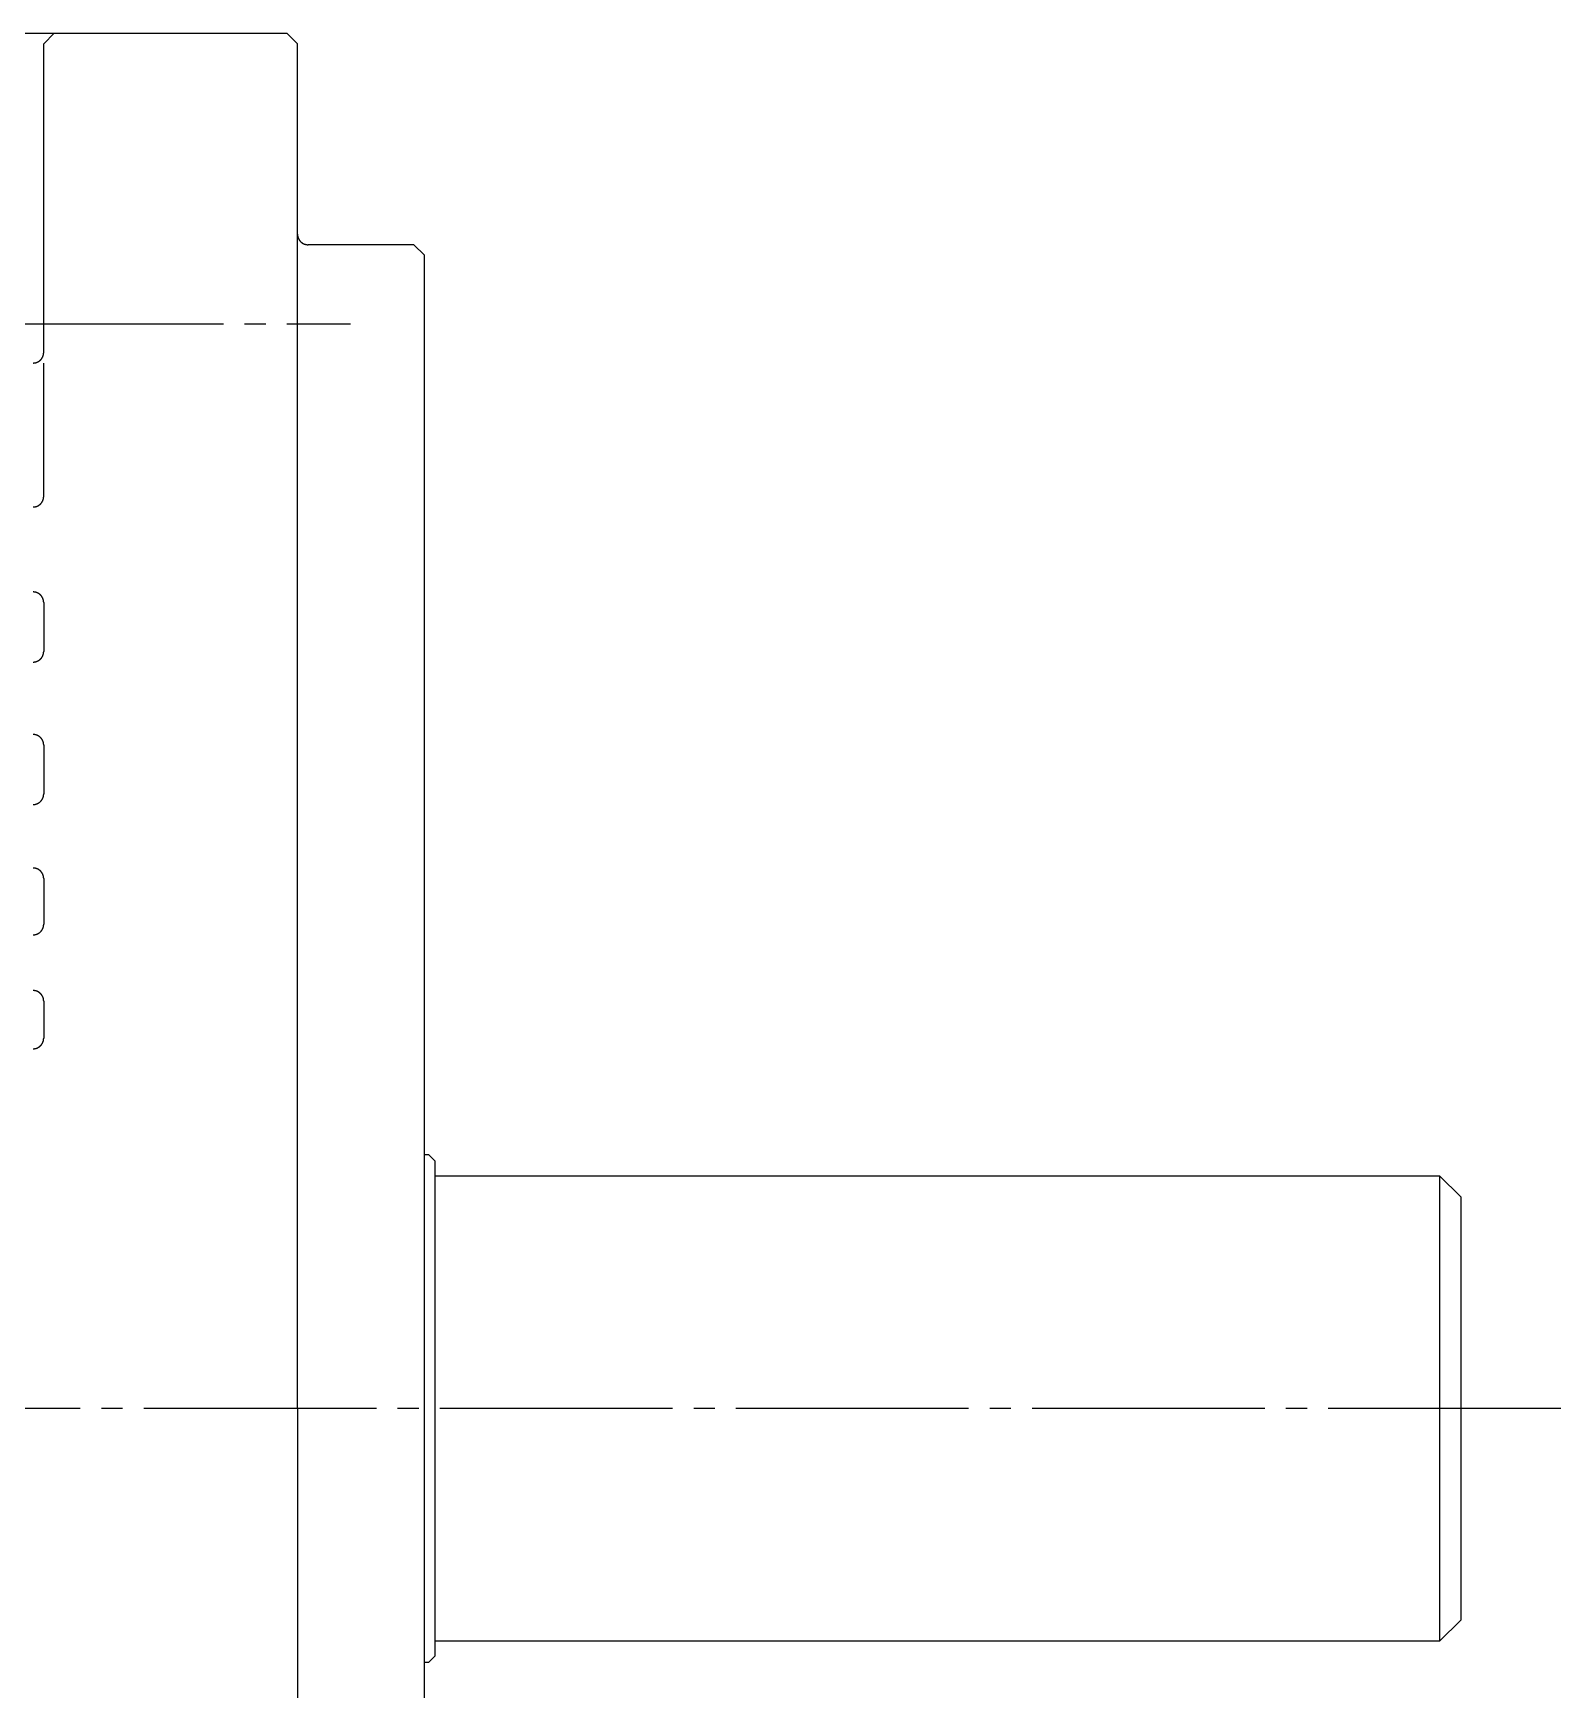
# Model space of a CAD drawing. Extents: x 0 to 671, y 0 to 384.
# Drawn here: x 347.9 to 420.1, y 249.7 to 328 of the extents above; entities that cross this region are included whole.
import ezdxf

# ---------------------------------------------------------------- set-up
doc = ezdxf.new("R2010")
doc.units = 0
doc.linetypes.add('DASH_CENTER', pattern=[14, 11, -1, 1, -1])
doc.layers.get('0').update_dxf_attribs({"linetype": 'CONTINUOUS'})

msp = doc.modelspace()

# ---------------------------------------------------------------- linework, layer by layer
at = {"color": 7, "linetype": 'CONTINUOUS'}
for p, q in [((289.39, 328.016), (348.89, 328.016)), ((348.39, 327.516), (348.89, 328.016)), ((348.39, 312.925), (348.39, 327.516)), ((348.89, 328.016), (359.89, 328.016)), ((360.39, 327.516), (359.89, 328.016)), ((360.39, 294.356), (360.39, 327.516)), ((365.89, 318.016), (360.89, 318.016)), ((366.39, 317.516), (365.89, 318.016)), ((360.39, 263.016), (360.39, 317.82)), ((366.39, 263.016), (366.39, 317.516)), ((348.39, 306.122), (348.39, 312.425)), ((348.39, 301.104), (348.39, 298.792)), ((348.39, 294.367), (348.39, 292.059)), ((348.39, 288.056), (348.39, 285.9)), ((348.39, 282.266), (348.39, 280.516)), ((366.39, 263.016), (366.39, 275.516)), ((366.39, 275.016), (366.59, 275.016)), ((366.59, 275.016), (366.89, 274.716)), ((366.89, 274.716), (366.89, 251.316)), ((366.89, 274.016), (414.39, 274.016)), ((414.39, 274.016), (414.39, 252.016)), ((415.39, 273.016), (414.39, 274.016)), ((415.39, 273.016), (415.39, 253.016)), ((360.39, 263.016), (360.39, 198.516)), ((366.39, 208.516), (366.39, 263.016)), ((415.39, 253.016), (414.39, 252.016)), ((414.39, 252.016), (366.89, 252.016)), ((366.59, 251.016), (366.39, 251.016)), ((366.59, 251.016), (366.89, 251.316))]:
    msp.add_line(p, q, dxfattribs=at)
at = {"color": 1, "linetype": 'DASH_CENTER'}
for p, q in [((345.889, 314.281), (362.89, 314.281)), ((420.121, 263.016), (205.69, 263.015))]:
    msp.add_line(p, q, dxfattribs=at)
at = {"color": 7, "linetype": 'CONTINUOUS'}
for points in [[(360.39, 318.516, 0), (360.39, 318.509, 0), (360.39, 318.503, 0), (360.39, 318.497, 0), (360.39, 318.491, 0), (360.391, 318.485, 0), (360.391, 318.479, 0), (360.391, 318.473, 0), (360.392, 318.467, 0), (360.393, 318.46, 0), (360.393, 318.454, 0), (360.394, 318.448, 0), (360.395, 318.442, 0), (360.396, 318.436, 0), (360.397, 318.43, 0), (360.398, 318.424, 0), (360.399, 318.418, 0), (360.4, 318.412, 0), (360.402, 318.406, 0), (360.403, 318.4, 0), (360.405, 318.394, 0), (360.406, 318.388, 0), (360.408, 318.382, 0), (360.409, 318.376, 0), (360.411, 318.37, 0), (360.413, 318.365, 0), (360.415, 318.359, 0), (360.417, 318.353, 0), (360.419, 318.347, 0), (360.421, 318.341, 0), (360.423, 318.336, 0), (360.425, 318.33, 0), (360.428, 318.324, 0), (360.43, 318.319, 0), (360.433, 318.313, 0), (360.435, 318.307, 0), (360.438, 318.302, 0), (360.44, 318.296, 0), (360.443, 318.291, 0), (360.446, 318.285, 0), (360.449, 318.28, 0), (360.452, 318.275, 0), (360.455, 318.269, 0), (360.458, 318.264, 0), (360.461, 318.259, 0), (360.464, 318.253, 0), (360.467, 318.248, 0), (360.471, 318.243, 0), (360.474, 318.238, 0), (360.477, 318.233, 0), (360.481, 318.228, 0), (360.484, 318.223, 0), (360.488, 318.218, 0), (360.492, 318.213, 0), (360.495, 318.208, 0), (360.499, 318.203, 0), (360.503, 318.198, 0), (360.507, 318.194, 0), (360.511, 318.189, 0), (360.515, 318.184, 0), (360.519, 318.18, 0), (360.523, 318.175, 0), (360.528, 318.171, 0), (360.532, 318.166, 0), (360.536, 318.162, 0), (360.54, 318.158, 0), (360.545, 318.153, 0), (360.549, 318.149, 0), (360.554, 318.145, 0), (360.558, 318.141, 0), (360.563, 318.137, 0), (360.568, 318.133, 0), (360.572, 318.129, 0), (360.577, 318.125, 0), (360.582, 318.121, 0), (360.587, 318.118, 0), (360.592, 318.114, 0), (360.597, 318.11, 0), (360.602, 318.107, 0), (360.607, 318.103, 0), (360.612, 318.1, 0), (360.617, 318.096, 0), (360.622, 318.093, 0), (360.627, 318.09, 0), (360.633, 318.087, 0), (360.638, 318.084, 0), (360.643, 318.081, 0), (360.649, 318.078, 0), (360.654, 318.075, 0), (360.659, 318.072, 0), (360.665, 318.069, 0), (360.67, 318.066, 0), (360.676, 318.064, 0), (360.681, 318.061, 0), (360.687, 318.059, 0), (360.693, 318.056, 0), (360.698, 318.054, 0), (360.704, 318.051, 0), (360.71, 318.049, 0), (360.715, 318.047, 0), (360.721, 318.045, 0), (360.727, 318.043, 0), (360.733, 318.041, 0), (360.739, 318.039, 0), (360.744, 318.037, 0), (360.75, 318.035, 0), (360.756, 318.034, 0), (360.762, 318.032, 0), (360.768, 318.031, 0), (360.774, 318.029, 0), (360.78, 318.028, 0), (360.786, 318.026, 0), (360.792, 318.025, 0), (360.798, 318.024, 0), (360.804, 318.023, 0), (360.81, 318.022, 0), (360.816, 318.021, 0), (360.822, 318.02, 0), (360.828, 318.019, 0), (360.835, 318.019, 0), (360.841, 318.018, 0), (360.847, 318.017, 0), (360.853, 318.017, 0), (360.859, 318.017, 0), (360.865, 318.016, 0), (360.871, 318.016, 0), (360.877, 318.016, 0), (360.883, 318.016, 0), (360.89, 318.016, 0)], [(347.89, 312.425, 0), (347.896, 312.425, 0), (347.902, 312.425, 0), (347.908, 312.425, 0), (347.914, 312.425, 0), (347.92, 312.426, 0), (347.926, 312.426, 0), (347.933, 312.426, 0), (347.939, 312.427, 0), (347.945, 312.428, 0), (347.951, 312.428, 0), (347.957, 312.429, 0), (347.963, 312.43, 0), (347.969, 312.431, 0), (347.975, 312.432, 0), (347.981, 312.433, 0), (347.987, 312.434, 0), (347.993, 312.435, 0), (347.999, 312.437, 0), (348.005, 312.438, 0), (348.011, 312.44, 0), (348.017, 312.441, 0), (348.023, 312.443, 0), (348.029, 312.444, 0), (348.035, 312.446, 0), (348.041, 312.448, 0), (348.046, 312.45, 0), (348.052, 312.452, 0), (348.058, 312.454, 0), (348.064, 312.456, 0), (348.07, 312.458, 0), (348.075, 312.46, 0), (348.081, 312.463, 0), (348.087, 312.465, 0), (348.092, 312.468, 0), (348.098, 312.47, 0), (348.103, 312.473, 0), (348.109, 312.475, 0), (348.114, 312.478, 0), (348.12, 312.481, 0), (348.125, 312.484, 0), (348.131, 312.487, 0), (348.136, 312.49, 0), (348.141, 312.493, 0), (348.147, 312.496, 0), (348.152, 312.499, 0), (348.157, 312.502, 0), (348.162, 312.506, 0), (348.167, 312.509, 0), (348.172, 312.512, 0), (348.178, 312.516, 0), (348.183, 312.519, 0), (348.187, 312.523, 0), (348.192, 312.527, 0), (348.197, 312.53, 0), (348.202, 312.534, 0), (348.207, 312.538, 0), (348.212, 312.542, 0), (348.216, 312.546, 0), (348.221, 312.55, 0), (348.225, 312.554, 0), (348.23, 312.558, 0), (348.234, 312.562, 0), (348.239, 312.567, 0), (348.243, 312.571, 0), (348.247, 312.575, 0), (348.252, 312.58, 0), (348.256, 312.584, 0), (348.26, 312.589, 0), (348.264, 312.593, 0), (348.268, 312.598, 0), (348.272, 312.603, 0), (348.276, 312.607, 0), (348.28, 312.612, 0), (348.284, 312.617, 0), (348.288, 312.622, 0), (348.291, 312.627, 0), (348.295, 312.632, 0), (348.298, 312.637, 0), (348.302, 312.642, 0), (348.305, 312.647, 0), (348.309, 312.652, 0), (348.312, 312.657, 0), (348.315, 312.662, 0), (348.318, 312.668, 0), (348.322, 312.673, 0), (348.325, 312.678, 0), (348.328, 312.684, 0), (348.331, 312.689, 0), (348.333, 312.694, 0), (348.336, 312.7, 0), (348.339, 312.705, 0), (348.342, 312.711, 0), (348.344, 312.716, 0), (348.347, 312.722, 0), (348.349, 312.728, 0), (348.352, 312.733, 0), (348.354, 312.739, 0), (348.356, 312.745, 0), (348.358, 312.75, 0), (348.36, 312.756, 0), (348.362, 312.762, 0), (348.364, 312.768, 0), (348.366, 312.774, 0), (348.368, 312.779, 0), (348.37, 312.785, 0), (348.372, 312.791, 0), (348.373, 312.797, 0), (348.375, 312.803, 0), (348.376, 312.809, 0), (348.377, 312.815, 0), (348.379, 312.821, 0), (348.38, 312.827, 0), (348.381, 312.833, 0), (348.382, 312.839, 0), (348.383, 312.845, 0), (348.384, 312.851, 0), (348.385, 312.857, 0), (348.386, 312.863, 0), (348.387, 312.87, 0), (348.387, 312.876, 0), (348.388, 312.882, 0), (348.388, 312.888, 0), (348.389, 312.894, 0), (348.389, 312.9, 0), (348.389, 312.906, 0), (348.389, 312.912, 0), (348.39, 312.918, 0), (348.39, 312.925, 0)], [(347.89, 305.622, 0), (347.896, 305.622, 0), (347.902, 305.622, 0), (347.908, 305.622, 0), (347.914, 305.623, 0), (347.92, 305.623, 0), (347.926, 305.623, 0), (347.933, 305.624, 0), (347.939, 305.624, 0), (347.945, 305.625, 0), (347.951, 305.626, 0), (347.957, 305.627, 0), (347.963, 305.627, 0), (347.969, 305.628, 0), (347.975, 305.629, 0), (347.981, 305.63, 0), (347.987, 305.632, 0), (347.993, 305.633, 0), (347.999, 305.634, 0), (348.005, 305.635, 0), (348.011, 305.637, 0), (348.017, 305.638, 0), (348.023, 305.64, 0), (348.029, 305.642, 0), (348.035, 305.643, 0), (348.041, 305.645, 0), (348.046, 305.647, 0), (348.052, 305.649, 0), (348.058, 305.651, 0), (348.064, 305.653, 0), (348.07, 305.655, 0), (348.075, 305.658, 0), (348.081, 305.66, 0), (348.087, 305.662, 0), (348.092, 305.665, 0), (348.098, 305.667, 0), (348.103, 305.67, 0), (348.109, 305.673, 0), (348.114, 305.675, 0), (348.12, 305.678, 0), (348.125, 305.681, 0), (348.131, 305.684, 0), (348.136, 305.687, 0), (348.141, 305.69, 0), (348.147, 305.693, 0), (348.152, 305.696, 0), (348.157, 305.7, 0), (348.162, 305.703, 0), (348.167, 305.706, 0), (348.172, 305.71, 0), (348.178, 305.713, 0), (348.183, 305.717, 0), (348.187, 305.72, 0), (348.192, 305.724, 0), (348.197, 305.728, 0), (348.202, 305.732, 0), (348.207, 305.735, 0), (348.212, 305.739, 0), (348.216, 305.743, 0), (348.221, 305.747, 0), (348.225, 305.751, 0), (348.23, 305.756, 0), (348.234, 305.76, 0), (348.239, 305.764, 0), (348.243, 305.768, 0), (348.247, 305.773, 0), (348.252, 305.777, 0), (348.256, 305.782, 0), (348.26, 305.786, 0), (348.264, 305.791, 0), (348.268, 305.795, 0), (348.272, 305.8, 0), (348.276, 305.805, 0), (348.28, 305.81, 0), (348.284, 305.814, 0), (348.288, 305.819, 0), (348.291, 305.824, 0), (348.295, 305.829, 0), (348.298, 305.834, 0), (348.302, 305.839, 0), (348.305, 305.844, 0), (348.309, 305.849, 0), (348.312, 305.854, 0), (348.315, 305.86, 0), (348.318, 305.865, 0), (348.322, 305.87, 0), (348.325, 305.876, 0), (348.328, 305.881, 0), (348.331, 305.886, 0), (348.333, 305.892, 0), (348.336, 305.897, 0), (348.339, 305.903, 0), (348.342, 305.908, 0), (348.344, 305.914, 0), (348.347, 305.919, 0), (348.349, 305.925, 0), (348.352, 305.931, 0), (348.354, 305.936, 0), (348.356, 305.942, 0), (348.358, 305.948, 0), (348.36, 305.954, 0), (348.362, 305.959, 0), (348.364, 305.965, 0), (348.366, 305.971, 0), (348.368, 305.977, 0), (348.37, 305.983, 0), (348.372, 305.989, 0), (348.373, 305.995, 0), (348.375, 306, 0), (348.376, 306.006, 0), (348.377, 306.012, 0), (348.379, 306.018, 0), (348.38, 306.024, 0), (348.381, 306.03, 0), (348.382, 306.036, 0), (348.383, 306.043, 0), (348.384, 306.049, 0), (348.385, 306.055, 0), (348.386, 306.061, 0), (348.387, 306.067, 0), (348.387, 306.073, 0), (348.388, 306.079, 0), (348.388, 306.085, 0), (348.389, 306.091, 0), (348.389, 306.097, 0), (348.389, 306.104, 0), (348.389, 306.11, 0), (348.39, 306.116, 0), (348.39, 306.122, 0)], [(348.39, 301.104, 0), (348.39, 301.11, 0), (348.389, 301.116, 0), (348.389, 301.122, 0), (348.389, 301.128, 0), (348.389, 301.134, 0), (348.388, 301.14, 0), (348.388, 301.147, 0), (348.387, 301.153, 0), (348.387, 301.159, 0), (348.386, 301.165, 0), (348.385, 301.171, 0), (348.384, 301.177, 0), (348.383, 301.183, 0), (348.382, 301.189, 0), (348.381, 301.195, 0), (348.38, 301.201, 0), (348.379, 301.207, 0), (348.377, 301.213, 0), (348.376, 301.219, 0), (348.375, 301.225, 0), (348.373, 301.231, 0), (348.372, 301.237, 0), (348.37, 301.243, 0), (348.368, 301.249, 0), (348.366, 301.255, 0), (348.364, 301.26, 0), (348.362, 301.266, 0), (348.36, 301.272, 0), (348.358, 301.278, 0), (348.356, 301.284, 0), (348.354, 301.289, 0), (348.352, 301.295, 0), (348.349, 301.301, 0), (348.347, 301.306, 0), (348.344, 301.312, 0), (348.342, 301.317, 0), (348.339, 301.323, 0), (348.336, 301.328, 0), (348.333, 301.334, 0), (348.331, 301.339, 0), (348.328, 301.345, 0), (348.325, 301.35, 0), (348.322, 301.355, 0), (348.318, 301.361, 0), (348.315, 301.366, 0), (348.312, 301.371, 0), (348.309, 301.376, 0), (348.305, 301.381, 0), (348.302, 301.386, 0), (348.298, 301.392, 0), (348.295, 301.397, 0), (348.291, 301.401, 0), (348.288, 301.406, 0), (348.284, 301.411, 0), (348.28, 301.416, 0), (348.276, 301.421, 0), (348.272, 301.426, 0), (348.268, 301.43, 0), (348.264, 301.435, 0), (348.26, 301.439, 0), (348.256, 301.444, 0), (348.252, 301.448, 0), (348.247, 301.453, 0), (348.243, 301.457, 0), (348.239, 301.461, 0), (348.234, 301.466, 0), (348.23, 301.47, 0), (348.225, 301.474, 0), (348.221, 301.478, 0), (348.216, 301.482, 0), (348.212, 301.486, 0), (348.207, 301.49, 0), (348.202, 301.494, 0), (348.197, 301.498, 0), (348.192, 301.502, 0), (348.187, 301.505, 0), (348.183, 301.509, 0), (348.178, 301.512, 0), (348.172, 301.516, 0), (348.167, 301.519, 0), (348.162, 301.523, 0), (348.157, 301.526, 0), (348.152, 301.529, 0), (348.147, 301.532, 0), (348.141, 301.536, 0), (348.136, 301.539, 0), (348.131, 301.542, 0), (348.125, 301.545, 0), (348.12, 301.547, 0), (348.114, 301.55, 0), (348.109, 301.553, 0), (348.103, 301.556, 0), (348.098, 301.558, 0), (348.092, 301.561, 0), (348.087, 301.563, 0), (348.081, 301.566, 0), (348.075, 301.568, 0), (348.07, 301.57, 0), (348.064, 301.572, 0), (348.058, 301.574, 0), (348.052, 301.576, 0), (348.046, 301.578, 0), (348.041, 301.58, 0), (348.035, 301.582, 0), (348.029, 301.584, 0), (348.023, 301.586, 0), (348.017, 301.587, 0), (348.011, 301.589, 0), (348.005, 301.59, 0), (347.999, 301.591, 0), (347.993, 301.593, 0), (347.987, 301.594, 0), (347.981, 301.595, 0), (347.975, 301.596, 0), (347.969, 301.597, 0), (347.963, 301.598, 0), (347.957, 301.599, 0), (347.951, 301.6, 0), (347.945, 301.601, 0), (347.939, 301.601, 0), (347.933, 301.602, 0), (347.926, 301.602, 0), (347.92, 301.603, 0), (347.914, 301.603, 0), (347.908, 301.603, 0), (347.902, 301.603, 0), (347.896, 301.604, 0), (347.89, 301.604, 0)], [(347.89, 298.292, 0), (347.896, 298.292, 0), (347.902, 298.292, 0), (347.908, 298.292, 0), (347.914, 298.292, 0), (347.92, 298.293, 0), (347.926, 298.293, 0), (347.933, 298.294, 0), (347.939, 298.294, 0), (347.945, 298.295, 0), (347.951, 298.296, 0), (347.957, 298.296, 0), (347.963, 298.297, 0), (347.969, 298.298, 0), (347.975, 298.299, 0), (347.981, 298.3, 0), (347.987, 298.301, 0), (347.993, 298.303, 0), (347.999, 298.304, 0), (348.005, 298.305, 0), (348.011, 298.307, 0), (348.017, 298.308, 0), (348.023, 298.31, 0), (348.029, 298.312, 0), (348.035, 298.313, 0), (348.041, 298.315, 0), (348.046, 298.317, 0), (348.052, 298.319, 0), (348.058, 298.321, 0), (348.064, 298.323, 0), (348.07, 298.325, 0), (348.075, 298.328, 0), (348.081, 298.33, 0), (348.087, 298.332, 0), (348.092, 298.335, 0), (348.098, 298.337, 0), (348.103, 298.34, 0), (348.109, 298.343, 0), (348.114, 298.345, 0), (348.12, 298.348, 0), (348.125, 298.351, 0), (348.131, 298.354, 0), (348.136, 298.357, 0), (348.141, 298.36, 0), (348.147, 298.363, 0), (348.152, 298.366, 0), (348.157, 298.369, 0), (348.162, 298.373, 0), (348.167, 298.376, 0), (348.172, 298.38, 0), (348.178, 298.383, 0), (348.183, 298.387, 0), (348.187, 298.39, 0), (348.192, 298.394, 0), (348.197, 298.398, 0), (348.202, 298.402, 0), (348.207, 298.405, 0), (348.212, 298.409, 0), (348.216, 298.413, 0), (348.221, 298.417, 0), (348.225, 298.421, 0), (348.23, 298.426, 0), (348.234, 298.43, 0), (348.239, 298.434, 0), (348.243, 298.438, 0), (348.247, 298.443, 0), (348.252, 298.447, 0), (348.256, 298.452, 0), (348.26, 298.456, 0), (348.264, 298.461, 0), (348.268, 298.465, 0), (348.272, 298.47, 0), (348.276, 298.475, 0), (348.28, 298.479, 0), (348.284, 298.484, 0), (348.288, 298.489, 0), (348.291, 298.494, 0), (348.295, 298.499, 0), (348.298, 298.504, 0), (348.302, 298.509, 0), (348.305, 298.514, 0), (348.309, 298.519, 0), (348.312, 298.524, 0), (348.315, 298.53, 0), (348.318, 298.535, 0), (348.322, 298.54, 0), (348.325, 298.545, 0), (348.328, 298.551, 0), (348.331, 298.556, 0), (348.333, 298.562, 0), (348.336, 298.567, 0), (348.339, 298.573, 0), (348.342, 298.578, 0), (348.344, 298.584, 0), (348.347, 298.589, 0), (348.349, 298.595, 0), (348.352, 298.601, 0), (348.354, 298.606, 0), (348.356, 298.612, 0), (348.358, 298.618, 0), (348.36, 298.623, 0), (348.362, 298.629, 0), (348.364, 298.635, 0), (348.366, 298.641, 0), (348.368, 298.647, 0), (348.37, 298.653, 0), (348.372, 298.659, 0), (348.373, 298.664, 0), (348.375, 298.67, 0), (348.376, 298.676, 0), (348.377, 298.682, 0), (348.379, 298.688, 0), (348.38, 298.694, 0), (348.381, 298.7, 0), (348.382, 298.706, 0), (348.383, 298.712, 0), (348.384, 298.719, 0), (348.385, 298.725, 0), (348.386, 298.731, 0), (348.387, 298.737, 0), (348.387, 298.743, 0), (348.388, 298.749, 0), (348.388, 298.755, 0), (348.389, 298.761, 0), (348.389, 298.767, 0), (348.389, 298.773, 0), (348.389, 298.78, 0), (348.39, 298.786, 0), (348.39, 298.792, 0)], [(348.39, 294.367, 0), (348.39, 294.373, 0), (348.389, 294.379, 0), (348.389, 294.385, 0), (348.389, 294.392, 0), (348.389, 294.398, 0), (348.388, 294.404, 0), (348.388, 294.41, 0), (348.387, 294.416, 0), (348.387, 294.422, 0), (348.386, 294.428, 0), (348.385, 294.434, 0), (348.384, 294.44, 0), (348.383, 294.447, 0), (348.382, 294.453, 0), (348.381, 294.459, 0), (348.38, 294.465, 0), (348.379, 294.471, 0), (348.377, 294.477, 0), (348.376, 294.483, 0), (348.375, 294.489, 0), (348.373, 294.495, 0), (348.372, 294.5, 0), (348.37, 294.506, 0), (348.368, 294.512, 0), (348.366, 294.518, 0), (348.364, 294.524, 0), (348.362, 294.53, 0), (348.36, 294.536, 0), (348.358, 294.541, 0), (348.356, 294.547, 0), (348.354, 294.553, 0), (348.352, 294.558, 0), (348.349, 294.564, 0), (348.347, 294.57, 0), (348.344, 294.575, 0), (348.342, 294.581, 0), (348.339, 294.586, 0), (348.336, 294.592, 0), (348.333, 294.597, 0), (348.331, 294.603, 0), (348.328, 294.608, 0), (348.325, 294.614, 0), (348.322, 294.619, 0), (348.318, 294.624, 0), (348.315, 294.629, 0), (348.312, 294.635, 0), (348.309, 294.64, 0), (348.305, 294.645, 0), (348.302, 294.65, 0), (348.298, 294.655, 0), (348.295, 294.66, 0), (348.291, 294.665, 0), (348.288, 294.67, 0), (348.284, 294.675, 0), (348.28, 294.68, 0), (348.276, 294.684, 0), (348.272, 294.689, 0), (348.268, 294.694, 0), (348.264, 294.698, 0), (348.26, 294.703, 0), (348.256, 294.707, 0), (348.252, 294.712, 0), (348.247, 294.716, 0), (348.243, 294.721, 0), (348.239, 294.725, 0), (348.234, 294.729, 0), (348.23, 294.733, 0), (348.225, 294.738, 0), (348.221, 294.742, 0), (348.216, 294.746, 0), (348.212, 294.75, 0), (348.207, 294.754, 0), (348.202, 294.757, 0), (348.197, 294.761, 0), (348.192, 294.765, 0), (348.187, 294.769, 0), (348.183, 294.772, 0), (348.178, 294.776, 0), (348.172, 294.779, 0), (348.167, 294.783, 0), (348.162, 294.786, 0), (348.157, 294.79, 0), (348.152, 294.793, 0), (348.147, 294.796, 0), (348.141, 294.799, 0), (348.136, 294.802, 0), (348.131, 294.805, 0), (348.125, 294.808, 0), (348.12, 294.811, 0), (348.114, 294.814, 0), (348.109, 294.816, 0), (348.103, 294.819, 0), (348.098, 294.822, 0), (348.092, 294.824, 0), (348.087, 294.827, 0), (348.081, 294.829, 0), (348.075, 294.831, 0), (348.07, 294.834, 0), (348.064, 294.836, 0), (348.058, 294.838, 0), (348.052, 294.84, 0), (348.046, 294.842, 0), (348.041, 294.844, 0), (348.035, 294.846, 0), (348.029, 294.847, 0), (348.023, 294.849, 0), (348.017, 294.851, 0), (348.011, 294.852, 0), (348.005, 294.854, 0), (347.999, 294.855, 0), (347.993, 294.856, 0), (347.987, 294.857, 0), (347.981, 294.859, 0), (347.975, 294.86, 0), (347.969, 294.861, 0), (347.963, 294.862, 0), (347.957, 294.863, 0), (347.951, 294.863, 0), (347.945, 294.864, 0), (347.939, 294.865, 0), (347.933, 294.865, 0), (347.926, 294.866, 0), (347.92, 294.866, 0), (347.914, 294.866, 0), (347.908, 294.867, 0), (347.902, 294.867, 0), (347.896, 294.867, 0), (347.89, 294.867, 0)], [(347.89, 291.559, 0), (347.896, 291.559, 0), (347.902, 291.559, 0), (347.908, 291.559, 0), (347.914, 291.56, 0), (347.92, 291.56, 0), (347.926, 291.56, 0), (347.933, 291.561, 0), (347.939, 291.561, 0), (347.945, 291.562, 0), (347.951, 291.563, 0), (347.957, 291.564, 0), (347.963, 291.564, 0), (347.969, 291.565, 0), (347.975, 291.566, 0), (347.981, 291.567, 0), (347.987, 291.569, 0), (347.993, 291.57, 0), (347.999, 291.571, 0), (348.005, 291.572, 0), (348.011, 291.574, 0), (348.017, 291.575, 0), (348.023, 291.577, 0), (348.029, 291.579, 0), (348.035, 291.58, 0), (348.041, 291.582, 0), (348.046, 291.584, 0), (348.052, 291.586, 0), (348.058, 291.588, 0), (348.064, 291.59, 0), (348.07, 291.592, 0), (348.075, 291.595, 0), (348.081, 291.597, 0), (348.087, 291.599, 0), (348.092, 291.602, 0), (348.098, 291.604, 0), (348.103, 291.607, 0), (348.109, 291.61, 0), (348.114, 291.612, 0), (348.12, 291.615, 0), (348.125, 291.618, 0), (348.131, 291.621, 0), (348.136, 291.624, 0), (348.141, 291.627, 0), (348.147, 291.63, 0), (348.152, 291.633, 0), (348.157, 291.637, 0), (348.162, 291.64, 0), (348.167, 291.643, 0), (348.172, 291.647, 0), (348.178, 291.65, 0), (348.183, 291.654, 0), (348.187, 291.657, 0), (348.192, 291.661, 0), (348.197, 291.665, 0), (348.202, 291.669, 0), (348.207, 291.672, 0), (348.212, 291.676, 0), (348.216, 291.68, 0), (348.221, 291.684, 0), (348.225, 291.688, 0), (348.23, 291.693, 0), (348.234, 291.697, 0), (348.239, 291.701, 0), (348.243, 291.705, 0), (348.247, 291.71, 0), (348.252, 291.714, 0), (348.256, 291.719, 0), (348.26, 291.723, 0), (348.264, 291.728, 0), (348.268, 291.732, 0), (348.272, 291.737, 0), (348.276, 291.742, 0), (348.28, 291.747, 0), (348.284, 291.751, 0), (348.288, 291.756, 0), (348.291, 291.761, 0), (348.295, 291.766, 0), (348.298, 291.771, 0), (348.302, 291.776, 0), (348.305, 291.781, 0), (348.309, 291.786, 0), (348.312, 291.791, 0), (348.315, 291.797, 0), (348.318, 291.802, 0), (348.322, 291.807, 0), (348.325, 291.813, 0), (348.328, 291.818, 0), (348.331, 291.823, 0), (348.333, 291.829, 0), (348.336, 291.834, 0), (348.339, 291.84, 0), (348.342, 291.845, 0), (348.344, 291.851, 0), (348.347, 291.856, 0), (348.349, 291.862, 0), (348.352, 291.868, 0), (348.354, 291.873, 0), (348.356, 291.879, 0), (348.358, 291.885, 0), (348.36, 291.891, 0), (348.362, 291.896, 0), (348.364, 291.902, 0), (348.366, 291.908, 0), (348.368, 291.914, 0), (348.37, 291.92, 0), (348.372, 291.926, 0), (348.373, 291.932, 0), (348.375, 291.937, 0), (348.376, 291.943, 0), (348.377, 291.949, 0), (348.379, 291.955, 0), (348.38, 291.961, 0), (348.381, 291.967, 0), (348.382, 291.973, 0), (348.383, 291.98, 0), (348.384, 291.986, 0), (348.385, 291.992, 0), (348.386, 291.998, 0), (348.387, 292.004, 0), (348.387, 292.01, 0), (348.388, 292.016, 0), (348.388, 292.022, 0), (348.389, 292.028, 0), (348.389, 292.034, 0), (348.389, 292.041, 0), (348.389, 292.047, 0), (348.39, 292.053, 0), (348.39, 292.059, 0)], [(348.39, 288.056, 0), (348.39, 288.062, 0), (348.389, 288.068, 0), (348.389, 288.074, 0), (348.389, 288.08, 0), (348.389, 288.086, 0), (348.388, 288.092, 0), (348.388, 288.098, 0), (348.387, 288.105, 0), (348.387, 288.111, 0), (348.386, 288.117, 0), (348.385, 288.123, 0), (348.384, 288.129, 0), (348.383, 288.135, 0), (348.382, 288.141, 0), (348.381, 288.147, 0), (348.38, 288.153, 0), (348.379, 288.159, 0), (348.377, 288.165, 0), (348.376, 288.171, 0), (348.375, 288.177, 0), (348.373, 288.183, 0), (348.372, 288.189, 0), (348.37, 288.195, 0), (348.368, 288.201, 0), (348.366, 288.207, 0), (348.364, 288.212, 0), (348.362, 288.218, 0), (348.36, 288.224, 0), (348.358, 288.23, 0), (348.356, 288.235, 0), (348.354, 288.241, 0), (348.352, 288.247, 0), (348.349, 288.253, 0), (348.347, 288.258, 0), (348.344, 288.264, 0), (348.342, 288.269, 0), (348.339, 288.275, 0), (348.336, 288.28, 0), (348.333, 288.286, 0), (348.331, 288.291, 0), (348.328, 288.297, 0), (348.325, 288.302, 0), (348.322, 288.307, 0), (348.318, 288.313, 0), (348.315, 288.318, 0), (348.312, 288.323, 0), (348.309, 288.328, 0), (348.305, 288.333, 0), (348.302, 288.338, 0), (348.298, 288.343, 0), (348.295, 288.348, 0), (348.291, 288.353, 0), (348.288, 288.358, 0), (348.284, 288.363, 0), (348.28, 288.368, 0), (348.276, 288.373, 0), (348.272, 288.377, 0), (348.268, 288.382, 0), (348.264, 288.387, 0), (348.26, 288.391, 0), (348.256, 288.396, 0), (348.252, 288.4, 0), (348.247, 288.405, 0), (348.243, 288.409, 0), (348.239, 288.413, 0), (348.234, 288.418, 0), (348.23, 288.422, 0), (348.225, 288.426, 0), (348.221, 288.43, 0), (348.216, 288.434, 0), (348.212, 288.438, 0), (348.207, 288.442, 0), (348.202, 288.446, 0), (348.197, 288.45, 0), (348.192, 288.453, 0), (348.187, 288.457, 0), (348.183, 288.461, 0), (348.178, 288.464, 0), (348.172, 288.468, 0), (348.167, 288.471, 0), (348.162, 288.475, 0), (348.157, 288.478, 0), (348.152, 288.481, 0), (348.147, 288.484, 0), (348.141, 288.488, 0), (348.136, 288.491, 0), (348.131, 288.494, 0), (348.125, 288.497, 0), (348.12, 288.499, 0), (348.114, 288.502, 0), (348.109, 288.505, 0), (348.103, 288.508, 0), (348.098, 288.51, 0), (348.092, 288.513, 0), (348.087, 288.515, 0), (348.081, 288.517, 0), (348.075, 288.52, 0), (348.07, 288.522, 0), (348.064, 288.524, 0), (348.058, 288.526, 0), (348.052, 288.528, 0), (348.046, 288.53, 0), (348.041, 288.532, 0), (348.035, 288.534, 0), (348.029, 288.536, 0), (348.023, 288.537, 0), (348.017, 288.539, 0), (348.011, 288.541, 0), (348.005, 288.542, 0), (347.999, 288.543, 0), (347.993, 288.545, 0), (347.987, 288.546, 0), (347.981, 288.547, 0), (347.975, 288.548, 0), (347.969, 288.549, 0), (347.963, 288.55, 0), (347.957, 288.551, 0), (347.951, 288.552, 0), (347.945, 288.553, 0), (347.939, 288.553, 0), (347.933, 288.554, 0), (347.926, 288.554, 0), (347.92, 288.555, 0), (347.914, 288.555, 0), (347.908, 288.555, 0), (347.902, 288.555, 0), (347.896, 288.556, 0), (347.89, 288.556, 0)], [(347.89, 285.4, 0), (347.896, 285.4, 0), (347.902, 285.4, 0), (347.908, 285.4, 0), (347.914, 285.4, 0), (347.92, 285.401, 0), (347.926, 285.401, 0), (347.933, 285.402, 0), (347.939, 285.402, 0), (347.945, 285.403, 0), (347.951, 285.404, 0), (347.957, 285.404, 0), (347.963, 285.405, 0), (347.969, 285.406, 0), (347.975, 285.407, 0), (347.981, 285.408, 0), (347.987, 285.409, 0), (347.993, 285.411, 0), (347.999, 285.412, 0), (348.005, 285.413, 0), (348.011, 285.415, 0), (348.017, 285.416, 0), (348.023, 285.418, 0), (348.029, 285.42, 0), (348.035, 285.421, 0), (348.041, 285.423, 0), (348.046, 285.425, 0), (348.052, 285.427, 0), (348.058, 285.429, 0), (348.064, 285.431, 0), (348.07, 285.433, 0), (348.075, 285.436, 0), (348.081, 285.438, 0), (348.087, 285.44, 0), (348.092, 285.443, 0), (348.098, 285.445, 0), (348.103, 285.448, 0), (348.109, 285.45, 0), (348.114, 285.453, 0), (348.12, 285.456, 0), (348.125, 285.459, 0), (348.131, 285.462, 0), (348.136, 285.465, 0), (348.141, 285.468, 0), (348.147, 285.471, 0), (348.152, 285.474, 0), (348.157, 285.477, 0), (348.162, 285.481, 0), (348.167, 285.484, 0), (348.172, 285.487, 0), (348.178, 285.491, 0), (348.183, 285.495, 0), (348.187, 285.498, 0), (348.192, 285.502, 0), (348.197, 285.506, 0), (348.202, 285.509, 0), (348.207, 285.513, 0), (348.212, 285.517, 0), (348.216, 285.521, 0), (348.221, 285.525, 0), (348.225, 285.529, 0), (348.23, 285.533, 0), (348.234, 285.538, 0), (348.239, 285.542, 0), (348.243, 285.546, 0), (348.247, 285.551, 0), (348.252, 285.555, 0), (348.256, 285.559, 0), (348.26, 285.564, 0), (348.264, 285.569, 0), (348.268, 285.573, 0), (348.272, 285.578, 0), (348.276, 285.583, 0), (348.28, 285.587, 0), (348.284, 285.592, 0), (348.288, 285.597, 0), (348.291, 285.602, 0), (348.295, 285.607, 0), (348.298, 285.612, 0), (348.302, 285.617, 0), (348.305, 285.622, 0), (348.309, 285.627, 0), (348.312, 285.632, 0), (348.315, 285.637, 0), (348.318, 285.643, 0), (348.322, 285.648, 0), (348.325, 285.653, 0), (348.328, 285.659, 0), (348.331, 285.664, 0), (348.333, 285.67, 0), (348.336, 285.675, 0), (348.339, 285.68, 0), (348.342, 285.686, 0), (348.344, 285.692, 0), (348.347, 285.697, 0), (348.349, 285.703, 0), (348.352, 285.708, 0), (348.354, 285.714, 0), (348.356, 285.72, 0), (348.358, 285.726, 0), (348.36, 285.731, 0), (348.362, 285.737, 0), (348.364, 285.743, 0), (348.366, 285.749, 0), (348.368, 285.755, 0), (348.37, 285.761, 0), (348.372, 285.766, 0), (348.373, 285.772, 0), (348.375, 285.778, 0), (348.376, 285.784, 0), (348.377, 285.79, 0), (348.379, 285.796, 0), (348.38, 285.802, 0), (348.381, 285.808, 0), (348.382, 285.814, 0), (348.383, 285.82, 0), (348.384, 285.826, 0), (348.385, 285.832, 0), (348.386, 285.839, 0), (348.387, 285.845, 0), (348.387, 285.851, 0), (348.388, 285.857, 0), (348.388, 285.863, 0), (348.389, 285.869, 0), (348.389, 285.875, 0), (348.389, 285.881, 0), (348.389, 285.888, 0), (348.39, 285.894, 0), (348.39, 285.9, 0)], [(348.39, 282.266, 0), (348.39, 282.272, 0), (348.389, 282.278, 0), (348.389, 282.284, 0), (348.389, 282.29, 0), (348.389, 282.296, 0), (348.388, 282.302, 0), (348.388, 282.309, 0), (348.387, 282.315, 0), (348.387, 282.321, 0), (348.386, 282.327, 0), (348.385, 282.333, 0), (348.384, 282.339, 0), (348.383, 282.345, 0), (348.382, 282.351, 0), (348.381, 282.357, 0), (348.38, 282.363, 0), (348.379, 282.369, 0), (348.377, 282.375, 0), (348.376, 282.381, 0), (348.375, 282.387, 0), (348.373, 282.393, 0), (348.372, 282.399, 0), (348.37, 282.405, 0), (348.368, 282.411, 0), (348.366, 282.417, 0), (348.364, 282.422, 0), (348.362, 282.428, 0), (348.36, 282.434, 0), (348.358, 282.44, 0), (348.356, 282.446, 0), (348.354, 282.451, 0), (348.352, 282.457, 0), (348.349, 282.463, 0), (348.347, 282.468, 0), (348.344, 282.474, 0), (348.342, 282.479, 0), (348.339, 282.485, 0), (348.336, 282.49, 0), (348.333, 282.496, 0), (348.331, 282.501, 0), (348.328, 282.507, 0), (348.325, 282.512, 0), (348.322, 282.517, 0), (348.318, 282.523, 0), (348.315, 282.528, 0), (348.312, 282.533, 0), (348.309, 282.538, 0), (348.305, 282.543, 0), (348.302, 282.548, 0), (348.298, 282.554, 0), (348.295, 282.559, 0), (348.291, 282.563, 0), (348.288, 282.568, 0), (348.284, 282.573, 0), (348.28, 282.578, 0), (348.276, 282.583, 0), (348.272, 282.588, 0), (348.268, 282.592, 0), (348.264, 282.597, 0), (348.26, 282.601, 0), (348.256, 282.606, 0), (348.252, 282.61, 0), (348.247, 282.615, 0), (348.243, 282.619, 0), (348.239, 282.623, 0), (348.234, 282.628, 0), (348.23, 282.632, 0), (348.225, 282.636, 0), (348.221, 282.64, 0), (348.216, 282.644, 0), (348.212, 282.648, 0), (348.207, 282.652, 0), (348.202, 282.656, 0), (348.197, 282.66, 0), (348.192, 282.664, 0), (348.187, 282.667, 0), (348.183, 282.671, 0), (348.178, 282.674, 0), (348.172, 282.678, 0), (348.167, 282.681, 0), (348.162, 282.685, 0), (348.157, 282.688, 0), (348.152, 282.691, 0), (348.147, 282.694, 0), (348.141, 282.698, 0), (348.136, 282.701, 0), (348.131, 282.704, 0), (348.125, 282.707, 0), (348.12, 282.709, 0), (348.114, 282.712, 0), (348.109, 282.715, 0), (348.103, 282.718, 0), (348.098, 282.72, 0), (348.092, 282.723, 0), (348.087, 282.725, 0), (348.081, 282.728, 0), (348.075, 282.73, 0), (348.07, 282.732, 0), (348.064, 282.734, 0), (348.058, 282.736, 0), (348.052, 282.738, 0), (348.046, 282.74, 0), (348.041, 282.742, 0), (348.035, 282.744, 0), (348.029, 282.746, 0), (348.023, 282.747, 0), (348.017, 282.749, 0), (348.011, 282.751, 0), (348.005, 282.752, 0), (347.999, 282.753, 0), (347.993, 282.755, 0), (347.987, 282.756, 0), (347.981, 282.757, 0), (347.975, 282.758, 0), (347.969, 282.759, 0), (347.963, 282.76, 0), (347.957, 282.761, 0), (347.951, 282.762, 0), (347.945, 282.763, 0), (347.939, 282.763, 0), (347.933, 282.764, 0), (347.926, 282.764, 0), (347.92, 282.765, 0), (347.914, 282.765, 0), (347.908, 282.765, 0), (347.902, 282.765, 0), (347.896, 282.766, 0), (347.89, 282.766, 0)], [(347.89, 280.016, 0), (347.896, 280.016, 0), (347.902, 280.016, 0), (347.908, 280.016, 0), (347.914, 280.016, 0), (347.92, 280.017, 0), (347.926, 280.017, 0), (347.933, 280.017, 0), (347.939, 280.018, 0), (347.945, 280.019, 0), (347.951, 280.019, 0), (347.957, 280.02, 0), (347.963, 280.021, 0), (347.969, 280.022, 0), (347.975, 280.023, 0), (347.981, 280.024, 0), (347.987, 280.025, 0), (347.993, 280.026, 0), (347.999, 280.028, 0), (348.005, 280.029, 0), (348.011, 280.031, 0), (348.017, 280.032, 0), (348.023, 280.034, 0), (348.029, 280.035, 0), (348.035, 280.037, 0), (348.041, 280.039, 0), (348.046, 280.041, 0), (348.052, 280.043, 0), (348.058, 280.045, 0), (348.064, 280.047, 0), (348.07, 280.049, 0), (348.075, 280.051, 0), (348.081, 280.054, 0), (348.087, 280.056, 0), (348.092, 280.059, 0), (348.098, 280.061, 0), (348.103, 280.064, 0), (348.109, 280.066, 0), (348.114, 280.069, 0), (348.12, 280.072, 0), (348.125, 280.075, 0), (348.131, 280.078, 0), (348.136, 280.081, 0), (348.141, 280.084, 0), (348.147, 280.087, 0), (348.152, 280.09, 0), (348.157, 280.093, 0), (348.162, 280.096, 0), (348.167, 280.1, 0), (348.172, 280.103, 0), (348.178, 280.107, 0), (348.183, 280.11, 0), (348.187, 280.114, 0), (348.192, 280.118, 0), (348.197, 280.121, 0), (348.202, 280.125, 0), (348.207, 280.129, 0), (348.212, 280.133, 0), (348.216, 280.137, 0), (348.221, 280.141, 0), (348.225, 280.145, 0), (348.23, 280.149, 0), (348.234, 280.153, 0), (348.239, 280.158, 0), (348.243, 280.162, 0), (348.247, 280.166, 0), (348.252, 280.171, 0), (348.256, 280.175, 0), (348.26, 280.18, 0), (348.264, 280.184, 0), (348.268, 280.189, 0), (348.272, 280.194, 0), (348.276, 280.198, 0), (348.28, 280.203, 0), (348.284, 280.208, 0), (348.288, 280.213, 0), (348.291, 280.218, 0), (348.295, 280.223, 0), (348.298, 280.228, 0), (348.302, 280.233, 0), (348.305, 280.238, 0), (348.309, 280.243, 0), (348.312, 280.248, 0), (348.315, 280.253, 0), (348.318, 280.259, 0), (348.322, 280.264, 0), (348.325, 280.269, 0), (348.328, 280.275, 0), (348.331, 280.28, 0), (348.333, 280.285, 0), (348.336, 280.291, 0), (348.339, 280.296, 0), (348.342, 280.302, 0), (348.344, 280.307, 0), (348.347, 280.313, 0), (348.349, 280.319, 0), (348.352, 280.324, 0), (348.354, 280.33, 0), (348.356, 280.336, 0), (348.358, 280.341, 0), (348.36, 280.347, 0), (348.362, 280.353, 0), (348.364, 280.359, 0), (348.366, 280.365, 0), (348.368, 280.37, 0), (348.37, 280.376, 0), (348.372, 280.382, 0), (348.373, 280.388, 0), (348.375, 280.394, 0), (348.376, 280.4, 0), (348.377, 280.406, 0), (348.379, 280.412, 0), (348.38, 280.418, 0), (348.381, 280.424, 0), (348.382, 280.43, 0), (348.383, 280.436, 0), (348.384, 280.442, 0), (348.385, 280.448, 0), (348.386, 280.454, 0), (348.387, 280.46, 0), (348.387, 280.467, 0), (348.388, 280.473, 0), (348.388, 280.479, 0), (348.389, 280.485, 0), (348.389, 280.491, 0), (348.389, 280.497, 0), (348.389, 280.503, 0), (348.39, 280.509, 0), (348.39, 280.516, 0)]]:
    msp.add_polyline3d(points, dxfattribs=at)

doc.saveas('drawing.dxf')
